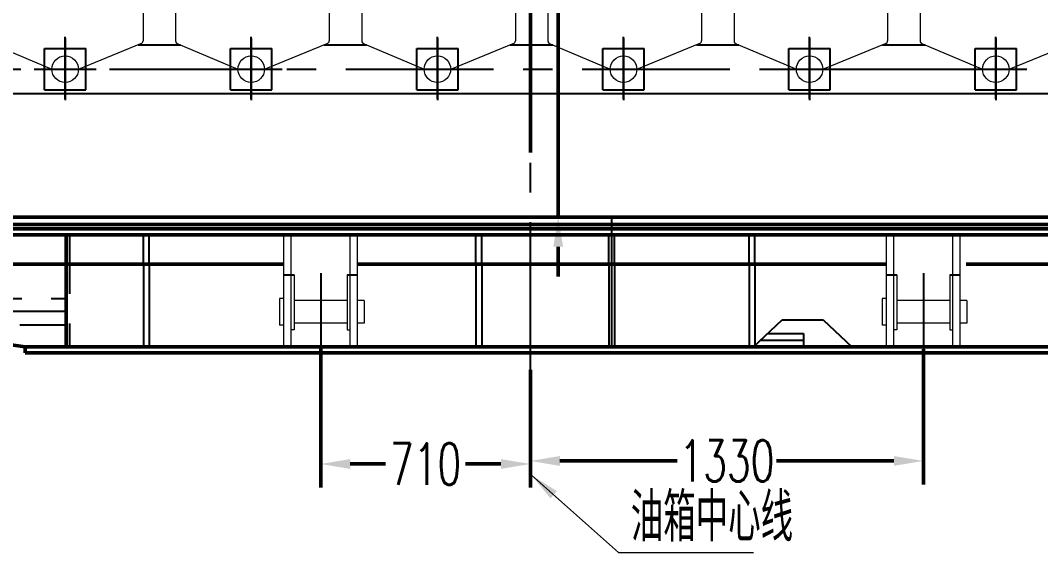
# Model space of a CAD drawing. Header units: inches. Extents: x -283 to 311, y 735 to 1155.
# Drawn here: x -176.7 to -90.4, y 957.6 to 1002.7 of the extents above; entities that cross this region are included whole.
import ezdxf

# ---------------------------------------------------------------- set-up
doc = ezdxf.new("R2010")
doc.units = ezdxf.units.IN
doc.header["$LTSCALE"] = 10
for name, pattern in [('CENTER', [2, 1.25, -0.25, 0.25, -0.25]), ('DASHED', [0.75, 0.5, -0.25]), ('DIVIDE', [1.25, 0.5, -0.25, 0, -0.25, 0, -0.25]), ('PHANTOM', [2.5, 1.25, -0.25, 0.25, -0.25, 0.25, -0.25])]:
    doc.linetypes.add(name, pattern=pattern)
for name, color, linetype, lineweight in [('0粗实线层', 7, 'Continuous', 50), ('1虚线层', 5, 'DASHED', 25), ('2中心线层', 1, 'CENTER', 25), ('5文字层', 6, 'Continuous', 25), ('细实线', 3, 'Continuous', 20)]:
    doc.layers.add(name, color=color, linetype=linetype, lineweight=lineweight)
for name, color, linetype in [('1轮廓实线层', 7, 'Continuous'), ('2', 2, 'CENTER'), ('3', 6, 'PHANTOM'), ('4', 2, 'Continuous'), ('6', 4, 'DIVIDE')]:
    doc.layers.add(name, color=color, linetype=linetype)
doc.styles.add('TH_GBDIM', font='txt.shx', dxfattribs={"width": 0.67, "bigfont": 'hztxt.shx'})
doc.styles.add('TH_GBTEXTDIM', font='txt', dxfattribs={"width": 0.67, "height": 3.5, "bigfont": 'hztxt'})
doc.dimstyles.new('TH_GBDIM', dxfattribs={"dimtxt": 3.5, "dimasz": 2.5, "dimexe": 2, "dimexo": 0, "dimgap": 1.5, "dimtad": 0, "dimdec": 1, "dimlfac": 40, "dimdsep": 46, "dimtxsty": 'TH_GBDIM', "dimcen": 2.5, "dimclrd": 3, "dimclre": 3, "dimclrt": 6, "dimadec": 0, "dimazin": 2, "dimtfac": 0.714286, "dimtdec": 1, "dimtmove": 0, "dimatfit": 3, "dimfxl": 0, "dimtzin": 0, "dimlwd": -1, "dimlwe": -1, "dimarcsym": 0})

# ---------------------------------------------------------------- blocks, each defined once
blk = doc.blocks.new('*D33')
at = {"layer": '0粗实线层', "color": 3}
for p, q in [((-151.285, 975.037), (-151.285, 963.139)), ((-133.536, 966.654), (-133.536, 963.139)), ((-148.785, 965.139), (-145.787, 965.139)), ((-136.036, 965.139), (-139.033, 965.139))]:
    blk.add_line(p, q, dxfattribs=at)
for points in [[(-148.785, 965.555), (-148.785, 964.722), (-151.285, 965.139)], [(-136.036, 965.555), (-136.036, 964.722), (-133.536, 965.139)]]:
    blk.add_solid(points, dxfattribs=at)
at = {"layer": 'Defpoints', "color": 0}
for p in [(-151.285, 975.037), (-133.536, 966.654), (-133.536, 965.139)]:
    blk.add_point(p, dxfattribs=at)
at = {"layer": '0粗实线层', "color": 6, "insert": (-142.41, 965.139), "char_height": 3.5, "attachment_point": 5, "style": 'TH_GBDIM'}
blk.add_mtext('710', dxfattribs=at)
blk = doc.blocks.new('*D43')
at = {"layer": '0粗实线层', "color": 3}
for p, q in [((-100.285, 974.864), (-100.285, 963.396)), ((-133.536, 973.106), (-133.536, 963.396)), ((-131.036, 965.396), (-121.108, 965.396)), ((-102.785, 965.396), (-112.712, 965.396))]:
    blk.add_line(p, q, dxfattribs=at)
for points in [[(-131.036, 965.813), (-131.036, 964.979), (-133.536, 965.396)], [(-102.785, 965.813), (-102.785, 964.979), (-100.285, 965.396)]]:
    blk.add_solid(points, dxfattribs=at)
at = {"layer": 'Defpoints', "color": 0}
for p in [(-100.285, 974.864), (-133.536, 973.106), (-133.536, 965.396)]:
    blk.add_point(p, dxfattribs=at)
at = {"layer": '0粗实线层', "color": 6, "insert": (-116.91, 965.396), "char_height": 3.5, "attachment_point": 5, "style": 'TH_GBDIM'}
blk.add_mtext('1330', dxfattribs=at)
blk = doc.blocks.new('*D92')
at = {"layer": '0粗实线层', "color": 3}
for p, q in [((-131.185, 1021.012), (-131.185, 1023.512)), ((-133.536, 1018.512), (-129.185, 1018.512)), ((-131.185, 1018.512), (-131.185, 1017.591)), ((-131.185, 986.012), (-131.185, 1009.195)), ((-133.536, 986.012), (-129.185, 986.012)), ((-131.185, 983.512), (-131.185, 981.012))]:
    blk.add_line(p, q, dxfattribs=at)
for points in [[(-131.602, 1021.012), (-130.769, 1021.012), (-131.185, 1018.512)], [(-131.602, 983.512), (-130.769, 983.512), (-131.185, 986.012)]]:
    blk.add_solid(points, dxfattribs=at)
at = {"layer": 'Defpoints', "color": 0}
for p in [(-133.536, 1018.512), (-131.185, 1018.512), (-133.536, 986.012)]:
    blk.add_point(p, dxfattribs=at)
at = {"layer": '0粗实线层', "color": 6, "insert": (-131.185, 1013.393), "char_height": 3.5, "attachment_point": 5, "rotation": 90, "style": 'TH_GBDIM'}
blk.add_mtext('1300', dxfattribs=at)
blk = doc.blocks.new('*D93')
at = {"layer": '0粗实线层', "color": 3}
for p, q in [((-133.536, 991.479), (-133.536, 1026.196)), ((-128.536, 1018.512), (-128.536, 1026.196)), ((-136.036, 1024.196), (-138.536, 1024.196)), ((-133.536, 1024.196), (-128.536, 1024.196)), ((-126.036, 1024.196), (-123.536, 1024.196))]:
    blk.add_line(p, q, dxfattribs=at)
for points in [[(-136.036, 1024.613), (-136.036, 1023.779), (-133.536, 1024.196)], [(-126.036, 1024.613), (-126.036, 1023.779), (-128.536, 1024.196)]]:
    blk.add_solid(points, dxfattribs=at)
at = {"layer": 'Defpoints', "color": 0}
for p in [(-128.536, 1024.196), (-128.536, 1018.512), (-133.536, 991.479)]:
    blk.add_point(p, dxfattribs=at)
at = {"layer": '0粗实线层', "color": 6, "insert": (-131.036, 1024.196), "char_height": 3.5, "attachment_point": 5, "style": 'TH_GBDIM'}
blk.add_mtext('200', dxfattribs=at)

msp = doc.modelspace()

# ---------------------------------------------------------------- linework, layer by layer
at = {"lineweight": 0}
for p, q in [((-166.3082, 1058.6315), (-166.3082, 1000.9428)), ((-163.5579, 1058.625), (-163.5579, 1000.9363)), ((-150.5582, 1058.6315), (-150.5582, 1000.9428)), ((-147.8079, 1058.625), (-147.8079, 1000.9363)), ((-119.0582, 1058.6315), (-119.0582, 1000.9428)), ((-116.3079, 1058.625), (-116.3079, 1000.9363)), ((-103.3082, 1058.6315), (-103.3082, 1000.9428)), ((-100.5579, 1058.625), (-100.5579, 1000.9363)), ((-132.0579, 1008.4659), (-132.0579, 1000.9363)), ((-134.8082, 1007.963), (-134.8082, 1000.9428)), ((-179.1191, 1000.6939), (-174.0356, 998.5372)), ((-171.7856, 998.5372), (-166.4992, 1000.6999)), ((-163.3691, 1000.6939), (-158.2856, 998.5372)), ((-156.0356, 998.5372), (-150.7492, 1000.6999)), ((-147.6191, 1000.6939), (-142.5356, 998.5372)), ((-140.2856, 998.5372), (-134.9992, 1000.6999)), ((-131.8691, 1000.6939), (-126.7856, 998.5372)), ((-124.5356, 998.5372), (-119.2492, 1000.6999)), ((-116.1191, 1000.6939), (-111.0356, 998.5372)), ((-108.7856, 998.5372), (-103.4992, 1000.6999)), ((-100.3691, 1000.6939), (-95.2856, 998.5372)), ((-93.0356, 998.5372), (-87.7492, 1000.6999)), ((-153.5346, 981.1405), (-153.5346, 976.4745)), ((-149.0346, 981.1405), (-149.0346, 976.4745)), ((-102.5346, 981.1405), (-102.5346, 976.4745)), ((-98.0346, 981.1405), (-98.0346, 976.4745)), ((-154.4096, 979.1405), (-154.7846, 979.1405)), ((-154.7846, 979.1405), (-154.7846, 976.8905)), ((-103.4096, 979.1405), (-103.7846, 979.1405)), ((-103.7846, 979.1405), (-103.7846, 976.8905)), ((-149.0346, 978.9655), (-153.5346, 978.9655)), ((-147.6019, 978.9655), (-148.1596, 978.9655)), ((-147.6019, 978.9655), (-147.6019, 977.0655)), ((-98.0346, 978.9655), (-102.5346, 978.9655)), ((-96.6019, 978.9655), (-97.1596, 978.9655)), ((-96.6019, 978.9655), (-96.6019, 977.0655)), ((-154.4096, 976.8905), (-154.7846, 976.8905)), ((-153.5346, 976.4745), (-153.7846, 976.4745)), ((-149.0346, 977.0655), (-153.5346, 977.0655)), ((-149.0346, 976.4745), (-148.7846, 976.4745)), ((-147.6019, 977.0655), (-148.1596, 977.0655)), ((-103.4096, 976.8905), (-103.7846, 976.8905)), ((-102.5346, 976.4745), (-102.7846, 976.4745)), ((-98.0346, 977.0655), (-102.5346, 977.0655)), ((-98.0346, 976.4745), (-97.7846, 976.4745)), ((-96.6019, 977.0655), (-97.1596, 977.0655))]:
    msp.add_line(p, q, dxfattribs=at)
for p, q in [((-166.7441, 1000.5997), (-163.147, 1000.5997)), ((-150.9941, 1000.5997), (-147.397, 1000.5997)), ((-135.2441, 1000.5997), (-131.647, 1000.5997)), ((-119.4941, 1000.5997), (-115.897, 1000.5997)), ((-103.7441, 1000.5997), (-100.147, 1000.5997)), ((-174.6606, 996.7872), (-174.6606, 1000.2872)), ((-174.6606, 1000.2872), (-171.1606, 1000.2872)), ((-171.1606, 996.7872), (-171.1606, 1000.2872)), ((-158.9106, 996.7872), (-158.9106, 1000.2872)), ((-158.9106, 1000.2872), (-155.4106, 1000.2872)), ((-155.4106, 996.7872), (-155.4106, 1000.2872)), ((-143.1606, 996.7872), (-143.1606, 1000.2872)), ((-143.1606, 1000.2872), (-139.6606, 1000.2872)), ((-139.6606, 996.7872), (-139.6606, 1000.2872)), ((-127.4106, 996.7872), (-127.4106, 1000.2872)), ((-127.4106, 1000.2872), (-123.9106, 1000.2872)), ((-123.9106, 996.7872), (-123.9106, 1000.2872)), ((-111.6606, 996.7872), (-111.6606, 1000.2872)), ((-111.6606, 1000.2872), (-108.1606, 1000.2872)), ((-108.1606, 996.7872), (-108.1606, 1000.2872)), ((-95.9106, 996.7872), (-95.9106, 1000.2872)), ((-95.9106, 1000.2872), (-92.4106, 1000.2872)), ((-92.4106, 996.7872), (-92.4106, 1000.2872)), ((-208.4106, 996.4747), (-58.6606, 996.4747)), ((-174.6606, 996.7872), (-171.1606, 996.7872)), ((-158.9106, 996.7872), (-155.4106, 996.7872)), ((-143.1606, 996.7872), (-139.6606, 996.7872)), ((-127.4106, 996.7872), (-123.9106, 996.7872)), ((-111.6606, 996.7872), (-108.1606, 996.7872)), ((-95.9106, 996.7872), (-92.4106, 996.7872)), ((-166.2856, 982.0372), (-166.2856, 975.0372)), ((-166.2856, 982.0372), (-166.2856, 975.8122)), ((-165.7856, 982.0372), (-165.7856, 975.0372)), ((-165.7856, 982.0372), (-165.7856, 975.8122)), ((-138.1606, 982.0372), (-138.1606, 975.0372)), ((-138.1606, 982.0372), (-138.1606, 975.8122)), ((-137.6606, 982.0372), (-137.6606, 975.0372)), ((-137.6606, 982.0372), (-137.6606, 975.8122)), ((-126.9106, 982.0372), (-126.9106, 975.0372)), ((-126.9106, 982.0372), (-126.9106, 975.8122)), ((-126.4106, 982.0372), (-126.4106, 975.0372)), ((-126.4106, 982.0372), (-126.4106, 975.8122)), ((-115.0356, 982.0372), (-115.0356, 975.0372)), ((-115.0356, 982.0372), (-115.0356, 975.8122)), ((-114.5356, 982.0372), (-114.5356, 975.0372)), ((-114.5356, 982.0372), (-114.5356, 975.8122))]:
    msp.add_line(p, q)
at = {"color": 1, "linetype": 'CENTER'}
for p, q in [((-151.2846, 981.2949), (-151.2846, 974.8644)), ((-100.2846, 981.2949), (-100.2846, 974.8644))]:
    msp.add_line(p, q, dxfattribs=at)
at = {"lineweight": 0}
for centre, start, end in [((-166.5582, 1000.9428), 283.653834, 0), ((-166.5582, 1000.9428), 283.653834, 0), ((-163.3079, 1000.9363), 180, 255.836092), ((-163.3079, 1000.9363), 180, 255.836092), ((-163.3079, 1000.9363), 180, 255.836092), ((-163.3079, 1000.9363), 180, 255.836092), ((-150.8082, 1000.9428), 283.653834, 0), ((-150.8082, 1000.9428), 283.653834, 0), ((-147.5579, 1000.9363), 180, 255.836092), ((-147.5579, 1000.9363), 180, 255.836092), ((-147.5579, 1000.9363), 180, 255.836092), ((-147.5579, 1000.9363), 180, 255.836092), ((-135.0582, 1000.9428), 283.653834, 0), ((-135.0582, 1000.9428), 283.653834, 0), ((-131.8079, 1000.9363), 180, 255.836092), ((-131.8079, 1000.9363), 180, 255.836092), ((-131.8079, 1000.9363), 180, 255.836092), ((-131.8079, 1000.9363), 180, 255.836092), ((-119.3082, 1000.9428), 283.653834, 0), ((-119.3082, 1000.9428), 283.653834, 0), ((-116.0579, 1000.9363), 180, 255.836092), ((-116.0579, 1000.9363), 180, 255.836092), ((-116.0579, 1000.9363), 180, 255.836092), ((-116.0579, 1000.9363), 180, 255.836092), ((-103.5582, 1000.9428), 283.653834, 0), ((-103.5582, 1000.9428), 283.653834, 0), ((-100.3079, 1000.9363), 180, 255.836092), ((-100.3079, 1000.9363), 180, 255.836092), ((-100.3079, 1000.9363), 180, 255.836092), ((-100.3079, 1000.9363), 180, 255.836092)]:
    msp.add_arc(centre, 0.25, start, end, dxfattribs=at)
at = {"layer": '0粗实线层'}
for p, q in [((-203.4106, 986.0122), (-87.0924, 986.0122)), ((-172.5356, 985.0372), (-203.7356, 985.0372)), ((-87.2537, 985.3872), (-203.4106, 985.3872)), ((-172.5356, 985.0372), (-58.1606, 985.0372)), ((-74.5356, 984.5372), (-208.9106, 984.5372)), ((-172.8356, 984.5372), (-172.8356, 975.0372)), ((-154.4096, 982.0372), (-206.5356, 982.0372)), ((-103.4096, 982.0372), (-148.1596, 982.0372)), ((-60.5356, 982.0372), (-96.6606, 982.0372)), ((-206.2356, 979.5372), (-176.2856, 975.0372)), ((-176.2856, 975.0372), (-70.7856, 975.0372)), ((-176.2856, 975.0372), (-176.2856, 974.5372)), ((-176.2856, 974.5372), (-70.7856, 974.5372)), ((-174.6606, 974.5372), (-72.9106, 974.5372))]:
    msp.add_line(p, q, dxfattribs=at)
at = {"layer": '1虚线层'}
for p, q in [((-172.5356, 984.5372), (-172.5356, 975.0372)), ((-166.2856, 982.0372), (-166.2856, 984.5372)), ((-165.7856, 982.0372), (-165.7856, 984.5372)), ((-138.1606, 982.0372), (-138.1606, 984.5372)), ((-137.6606, 982.0372), (-137.6606, 984.5372)), ((-126.9106, 982.0372), (-126.9106, 984.5372)), ((-126.4106, 982.0372), (-126.4106, 984.5372)), ((-115.0356, 982.0372), (-115.0356, 984.5372)), ((-114.5356, 982.0372), (-114.5356, 984.5372)), ((-204.0871, 979.1497), (-172.8356, 979.1497)), ((-114.6531, 975.0372), (-112.2431, 977.3419)), ((-112.2431, 977.3419), (-108.755, 977.3419)), ((-108.755, 977.3419), (-106.3331, 975.0372)), ((-191.7507, 976.9247), (-172.8356, 976.9247)), ((-114.0392, 975.6242), (-110.4319, 975.6242)), ((-113.4481, 976.1895), (-110.4319, 976.1895)), ((-110.4319, 976.1895), (-110.4319, 975.6242)), ((-110.4319, 975.6242), (-110.4319, 975.0372))]:
    msp.add_line(p, q, dxfattribs=at)
at = {"layer": '1轮廓实线层', "lineweight": 0}
for centre in [(-172.9106, 998.5372), (-157.1606, 998.5372), (-141.4106, 998.5372), (-125.6606, 998.5372), (-109.9106, 998.5372), (-94.1606, 998.5372)]:
    msp.add_circle(centre, 1.125, dxfattribs=at)
at = {"layer": '2'}
for p, q in [((-172.9106, 996.018), (-172.9106, 1001.2642)), ((-157.1606, 996.018), (-157.1606, 1001.2642)), ((-141.4106, 996.018), (-141.4106, 1001.2642)), ((-125.6606, 996.018), (-125.6606, 1001.2642)), ((-109.9106, 996.018), (-109.9106, 1001.2642)), ((-94.1606, 996.018), (-94.1606, 1001.2642))]:
    msp.add_line(p, q, dxfattribs=at)
at = {"layer": '2中心线层'}
for p, q in [((-172.9106, 1001.1622), (-172.9106, 995.9122)), ((-157.1606, 1001.1622), (-157.1606, 995.9122)), ((-141.4106, 1001.1622), (-141.4106, 995.9122)), ((-125.6606, 1001.1622), (-125.6606, 995.9122)), ((-109.9106, 1001.1622), (-109.9106, 995.9122)), ((-94.1606, 1001.1622), (-94.1606, 995.9122)), ((-209.1606, 998.5372), (-57.9106, 998.5372)), ((-175.5356, 998.5372), (-170.2856, 998.5372)), ((-159.7856, 998.5372), (-154.5356, 998.5372)), ((-144.0356, 998.5372), (-138.7856, 998.5372)), ((-128.2856, 998.5372), (-123.0356, 998.5372)), ((-112.5356, 998.5372), (-107.2856, 998.5372)), ((-96.7856, 998.5372), (-91.5356, 998.5372)), ((-133.5356, 973.1058), (-133.5356, 991.4786)), ((-172.8356, 978.0372), (-213.68, 978.0372))]:
    msp.add_line(p, q, dxfattribs=at)
at = {"layer": '3'}
msp.add_line((-126.6606, 975.0372), (-126.6606, 985.9588), dxfattribs=at)
at = {"layer": '4', "color": 0, "lineweight": 0}
for p, q in [((-154.4096, 975.0372), (-154.4096, 984.5372)), ((-153.7846, 975.0372), (-153.7846, 984.5372)), ((-148.7846, 975.0372), (-148.7846, 984.5372)), ((-148.1596, 975.0372), (-148.1596, 984.5372)), ((-103.4096, 975.0372), (-103.4096, 984.5372)), ((-102.7846, 975.0372), (-102.7846, 984.5372)), ((-97.7846, 975.0372), (-97.7846, 984.5372)), ((-97.1596, 975.0372), (-97.1596, 984.5372))]:
    msp.add_line(p, q, dxfattribs=at)
at = {"layer": '6'}
for p, q in [((-154.4096, 981.1405), (-153.5346, 981.1405)), ((-149.0346, 981.1405), (-148.1596, 981.1405)), ((-103.4096, 981.1405), (-102.5346, 981.1405)), ((-98.0346, 981.1405), (-97.1596, 981.1405))]:
    msp.add_line(p, q, dxfattribs=at)

# ---------------------------------------------------------------- texts
at = {"layer": '5文字层', "style": 'TH_GBTEXTDIM', "width": 0.67}
msp.add_text('油箱中心线', height=4.10062, dxfattribs=at).set_placement((-125.0457, 958.5793))

# ---------------------------------------------------------------- dimensions: what is measured, and where the dimension line sits
at = {"layer": '0粗实线层'}
dim = msp.add_linear_dim(base=(-128.5356, 1024.196), p1=(-133.5356, 991.4786), p2=(-128.5356, 1018.5122), dimstyle='TH_GBDIM', dxfattribs=at)
dim.commit()
dim.dimension.update_dxf_attribs({"geometry": '*D93', "text_midpoint": (-131.0356, 1024.196), "dimtype": 160})
dim = msp.add_linear_dim(base=(-131.1854, 1018.5122), p1=(-133.5356, 986.0122), p2=(-133.5356, 1018.5122), angle=90, dimstyle='TH_GBDIM', dxfattribs=at)
dim.commit()
dim.dimension.update_dxf_attribs({"geometry": '*D92', "text_midpoint": (-131.1854, 1013.3931), "dimtype": 160})
for base, p1, p2, picture, middle in [((-133.5356, 965.1386), (-151.2846, 975.0372), (-133.5356, 966.6536), '*D33', (-142.4101, 965.1386)), ((-133.5356, 965.3961), (-100.2846, 974.8644), (-133.5356, 973.1058), '*D43', (-116.9101, 965.3961))]:
    dim = msp.add_linear_dim(base=base, p1=p1, p2=p2, dimstyle='TH_GBDIM', dxfattribs=at)
    dim.commit()
    dim.dimension.update_dxf_attribs({"geometry": picture, "text_midpoint": middle})

# ---------------------------------------------------------------- leaders
at = {"layer": '细实线', "color": 0}
msp.add_leader([(-133.4324, 964.1942), (-126.0843, 957.6432), (-114.6678, 957.6432)], dimstyle='TH_GBDIM', override={"dimgap": 1.5, "dimtad": 0}, dxfattribs=at)

doc.saveas('drawing.dxf')
